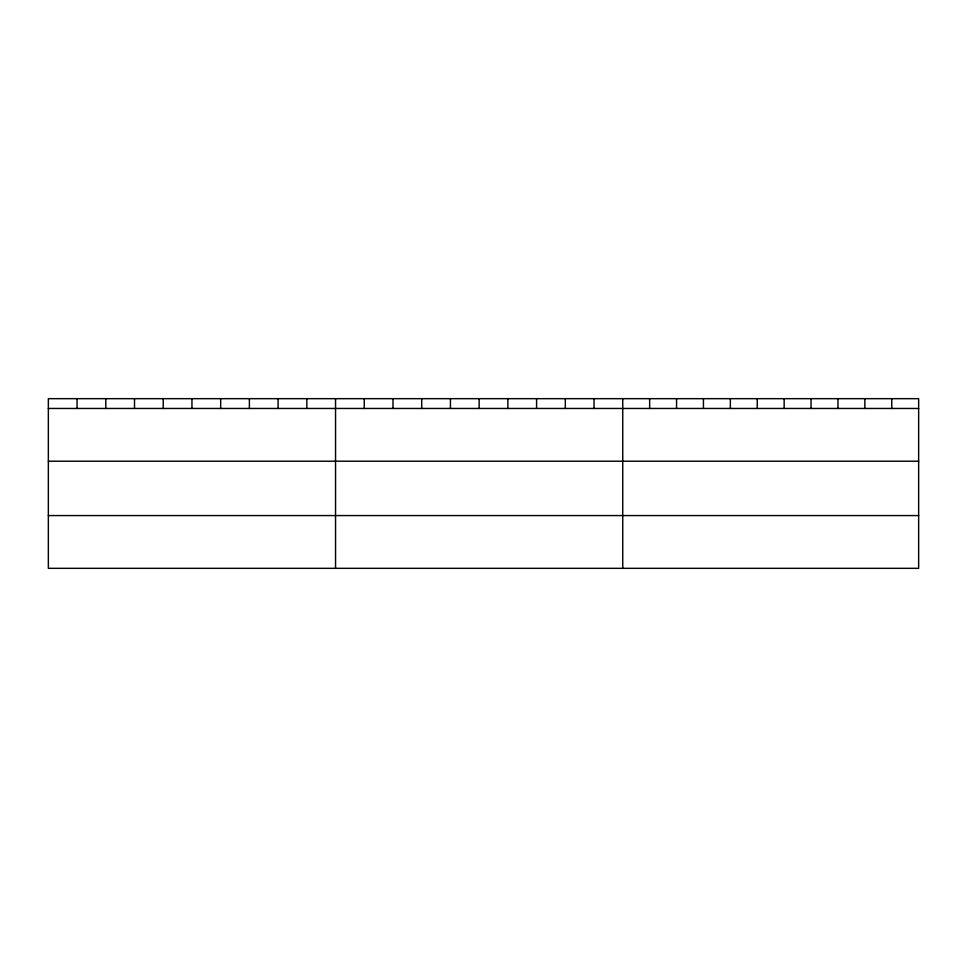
<?xml version="1.0" encoding="UTF-8"?>
<svg xmlns="http://www.w3.org/2000/svg" width="967" height="967" viewBox="0 0 967 967"><rect width="100%" height="100%" fill="white"/><g stroke="black" fill="none" stroke-linecap="round" stroke-linejoin="round"><path stroke-width="1.45" d="M918.65 408.461L918.65 568.33L48.35 568.33L48.35 398.67L918.65 398.67L918.65 408.461L48.35 408.461M48.35 461.211L918.65 461.211M48.35 515.568L918.65 515.568M891.755 398.67L891.755 408.461M864.849 398.67L864.849 408.461M837.954 398.67L837.954 408.461M811.047 398.67L811.047 408.461M784.152 398.67L784.152 408.461M757.246 398.67L757.246 408.461M730.351 398.67L730.351 408.461M703.444 398.67L703.444 408.461M676.549 398.67L676.549 408.461M649.643 398.67L649.643 408.461M622.748 398.67L622.748 568.33M594.028 398.67L594.028 408.461M565.308 398.67L565.308 408.461M536.588 398.67L536.588 408.461M507.868 398.67L507.868 408.461M479.148 398.67L479.148 408.461M450.429 398.67L450.429 408.461M421.709 398.67L421.709 408.461M392.989 398.67L392.989 408.461M364.269 398.67L364.269 408.461M335.549 398.67L335.549 568.33M306.829 398.67L306.829 408.461M278.109 398.67L278.109 408.461M249.389 398.67L249.389 408.461M220.669 398.67L220.669 408.461M191.95 398.67L191.95 408.461M163.23 398.67L163.23 408.461M134.51 398.67L134.51 408.461M105.79 398.67L105.79 408.461M77.07 398.67L77.07 408.461"/></g></svg>
